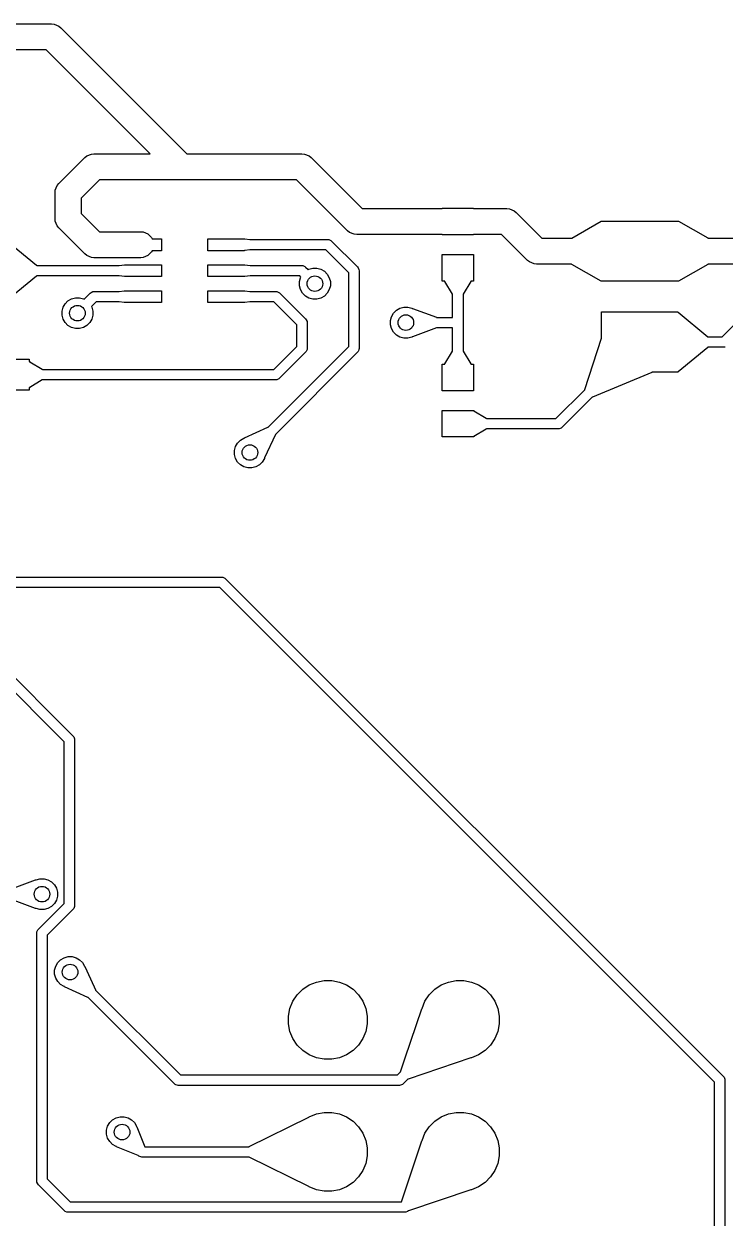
# Model space of a CAD drawing. Header units: inches. Extents: x 2.77 to 6.15, y -3.57 to -1.68.
# Drawn here: x 4.73 to 5.262, y -2.588 to -1.683 of the extents above; entities that cross this region are included whole.
import ezdxf

# ---------------------------------------------------------------- set-up
doc = ezdxf.new("R2010")
doc.units = ezdxf.units.IN
doc.header["$MEASUREMENT"] = 0
doc.layers.add('F.Cu', color=13, linetype='CONTINUOUS', true_color=0xc83434)

msp = doc.modelspace()

# ---------------------------------------------------------------- linework, layer by layer
at = {"layer": 'F.Cu', "linetype": 'CONTINUOUS'}
for p, q in [((3.87795, -1.68307), (4.75126, -1.68307)), ((4.75126, -1.68307), (4.75318, -1.68326)), ((4.75318, -1.68326), (4.75673, -1.68473)), ((4.75673, -1.68473), (4.75673, -1.68473)), ((4.75673, -1.68473), (4.75822, -1.68595)), ((4.75822, -1.68595), (4.85376, -1.7815)), ((4.74718, -1.70276), (3.88203, -1.70276)), ((4.82592, -1.7815), (4.74718, -1.70276)), ((4.778, -1.78315), (4.78154, -1.78169)), ((4.78154, -1.78169), (4.78346, -1.7815)), ((4.78154, -1.78169), (4.78154, -1.78169)), ((4.78346, -1.7815), (4.82592, -1.7815)), ((4.85376, -1.7815), (4.94094, -1.7815)), ((4.94094, -1.7815), (4.94287, -1.78169)), ((4.94287, -1.78169), (4.94641, -1.78315)), ((4.75682, -1.80406), (4.7765, -1.78438)), ((4.7765, -1.78438), (4.778, -1.78315)), ((4.94641, -1.78315), (4.94641, -1.78316)), ((4.94641, -1.78316), (4.9479, -1.78438)), ((4.9479, -1.78438), (4.98656, -1.82303)), ((4.75394, -1.81102), (4.75413, -1.8091)), ((4.75413, -1.8091), (4.7556, -1.80556)), ((4.7556, -1.80556), (4.75682, -1.80406)), ((4.7556, -1.80556), (4.7556, -1.80556)), ((4.78754, -1.80118), (4.77362, -1.8151)), ((4.84969, -1.80118), (4.78754, -1.80118)), ((4.93687, -1.80118), (4.84969, -1.80118)), ((4.97552, -1.83983), (4.93687, -1.80118)), ((4.75394, -1.83071), (4.75394, -1.81102)), ((4.77362, -1.8151), (4.77362, -1.82663)), ((4.77362, -1.82663), (4.78754, -1.84055)), ((4.98656, -1.82303), (5.04724, -1.82303)), ((5.04724, -1.82303), (5.04724, -1.82283)), ((5.04724, -1.82283), (5.07087, -1.82283)), ((5.07087, -1.82283), (5.07087, -1.82303)), ((5.07087, -1.82303), (5.09626, -1.82303)), ((5.09626, -1.82303), (5.09818, -1.82322)), ((5.09818, -1.82322), (5.10173, -1.82469)), ((5.10173, -1.82469), (5.10173, -1.82469)), ((5.10173, -1.82469), (5.10322, -1.82591)), ((5.10322, -1.82591), (5.12278, -1.84547)), ((4.75413, -1.83263), (4.75394, -1.83071)), ((4.7556, -1.83618), (4.75413, -1.83263)), ((4.75682, -1.83767), (4.7556, -1.83618)), ((4.7556, -1.83618), (4.7556, -1.83618)), ((5.14531, -1.84534), (5.16764, -1.83263)), ((5.16764, -1.83263), (5.16791, -1.8326)), ((5.16791, -1.8326), (5.16791, -1.83248)), ((5.16791, -1.83248), (5.22579, -1.83248)), ((5.22579, -1.83248), (5.22579, -1.83262)), ((5.22579, -1.83262), (5.2261, -1.83266)), ((5.2261, -1.83266), (5.24831, -1.84529)), ((4.7765, -1.85735), (4.75682, -1.83767)), ((4.78754, -1.84055), (4.81889, -1.84055)), ((4.81889, -1.84055), (4.82081, -1.84074)), ((4.82081, -1.84074), (4.82436, -1.84221)), ((4.82436, -1.84221), (4.82707, -1.84493)), ((4.82707, -1.84493), (4.82749, -1.84592)), ((4.82749, -1.84592), (4.83459, -1.84592)), ((4.83459, -1.84592), (4.83459, -1.85492)), ((4.86959, -1.85492), (4.86959, -1.84592)), ((4.86959, -1.84592), (4.89759, -1.84592)), ((4.89759, -1.84592), (4.89759, -1.84594)), ((4.89759, -1.84594), (4.89764, -1.84594)), ((4.89764, -1.84594), (4.89773, -1.84594)), ((4.89773, -1.84594), (4.90159, -1.8464)), ((4.97701, -1.84106), (4.97552, -1.83983)), ((4.98056, -1.84253), (4.97701, -1.84106)), ((4.97701, -1.84106), (4.97701, -1.84106)), ((4.98248, -1.84272), (4.98056, -1.84253)), ((5.04724, -1.84272), (4.98248, -1.84272)), ((5.04724, -1.84291), (5.04724, -1.84272)), ((5.07087, -1.84291), (5.04724, -1.84291)), ((5.09218, -1.84272), (5.07087, -1.84272)), ((5.07087, -1.84272), (5.07087, -1.84291)), ((5.11174, -1.86227), (5.09218, -1.84272)), ((5.12278, -1.84547), (5.14519, -1.84547)), ((5.14519, -1.84547), (5.14521, -1.84541)), ((5.14521, -1.84541), (5.14531, -1.84534)), ((5.24831, -1.84529), (5.24845, -1.84541)), ((5.24845, -1.84541), (5.24849, -1.84547)), ((5.24849, -1.84547), (5.29752, -1.84547)), ((4.71869, -1.84858), (4.73999, -1.86601)), ((4.82746, -1.85492), (4.82707, -1.85586)), ((4.83459, -1.85492), (4.82746, -1.85492)), ((4.89759, -1.85492), (4.86959, -1.85492)), ((4.89764, -1.85488), (4.89759, -1.85487)), ((4.89759, -1.85487), (4.89759, -1.85492)), ((4.89774, -1.85487), (4.89764, -1.85488)), ((4.90161, -1.85439), (4.89774, -1.85487)), ((4.90159, -1.8464), (4.90176, -1.84645)), ((4.90175, -1.85435), (4.90161, -1.85439)), ((4.90179, -1.85433), (4.90175, -1.85435)), ((4.90176, -1.84645), (4.90177, -1.84646)), ((4.90177, -1.84646), (4.96063, -1.84646)), ((4.959, -1.85433), (4.90179, -1.85433)), ((4.97638, -1.87171), (4.959, -1.85433)), ((4.96063, -1.84646), (4.9614, -1.84653)), ((4.9614, -1.84653), (4.96282, -1.84712)), ((4.96282, -1.84712), (4.96341, -1.84761)), ((4.96341, -1.84761), (4.9831, -1.86729)), ((4.778, -1.85858), (4.7765, -1.85735)), ((4.78154, -1.86005), (4.778, -1.85858)), ((4.78346, -1.86024), (4.78154, -1.86005)), ((4.78154, -1.86005), (4.78154, -1.86005)), ((4.81889, -1.86024), (4.78346, -1.86024)), ((4.82081, -1.86005), (4.81889, -1.86024)), ((4.82436, -1.85858), (4.82081, -1.86005)), ((4.82707, -1.85586), (4.82436, -1.85858)), ((5.04724, -1.87795), (5.04724, -1.85787)), ((5.04724, -1.85787), (5.07087, -1.85787)), ((5.07087, -1.85787), (5.07087, -1.87795)), ((5.11323, -1.8635), (5.11174, -1.86227)), ((5.11678, -1.86497), (5.11323, -1.8635)), ((4.73999, -1.86601), (4.74006, -1.86615)), ((4.74006, -1.86615), (4.80239, -1.86615)), ((4.80239, -1.86615), (4.80249, -1.8661)), ((4.80249, -1.8661), (4.80649, -1.86562)), ((4.80649, -1.86562), (4.80659, -1.86563)), ((4.80659, -1.86563), (4.80659, -1.86561)), ((4.80659, -1.86561), (4.83459, -1.86561)), ((4.83459, -1.86561), (4.83459, -1.87461)), ((4.86959, -1.87461), (4.86959, -1.86561)), ((4.86959, -1.86561), (4.89759, -1.86561)), ((4.89759, -1.86561), (4.89759, -1.86563)), ((4.89759, -1.86563), (4.89768, -1.86562)), ((4.89768, -1.86562), (4.90168, -1.8661)), ((4.90168, -1.8661), (4.90177, -1.86615)), ((4.90177, -1.86615), (4.94095, -1.86615)), ((4.94095, -1.86615), (4.94172, -1.86622)), ((4.94172, -1.86622), (4.94314, -1.86681)), ((4.94314, -1.86681), (4.94373, -1.8673)), ((4.94373, -1.8673), (4.94574, -1.86931)), ((4.94574, -1.86931), (4.94627, -1.86901)), ((4.94627, -1.86901), (4.94925, -1.86821)), ((4.94925, -1.86821), (4.95233, -1.86821)), ((4.95233, -1.86821), (4.95531, -1.86901)), ((4.95531, -1.86901), (4.95798, -1.87055)), ((4.95798, -1.87055), (4.96016, -1.87273)), ((4.96016, -1.87273), (4.9617, -1.8754)), ((4.97638, -1.9275), (4.97638, -1.87171)), ((4.9831, -1.86729), (4.98359, -1.86789)), ((4.98359, -1.86789), (4.98418, -1.86931)), ((4.98418, -1.86931), (4.98425, -1.87008)), ((4.98425, -1.87008), (4.98425, -1.92913)), ((5.1187, -1.86516), (5.11678, -1.86497)), ((5.11678, -1.86497), (5.11678, -1.86497)), ((5.14521, -1.86516), (5.1187, -1.86516)), ((5.14531, -1.86529), (5.14521, -1.86516)), ((5.16764, -1.878), (5.14531, -1.86529)), ((5.24834, -1.86532), (5.22614, -1.87795)), ((5.24848, -1.86516), (5.24834, -1.86532)), ((5.29344, -1.86516), (5.24848, -1.86516)), ((4.73999, -1.87416), (4.71869, -1.89158)), ((4.74002, -1.87413), (4.73999, -1.87416)), ((4.74007, -1.87402), (4.74002, -1.87413)), ((4.8024, -1.87402), (4.74007, -1.87402)), ((4.80249, -1.87407), (4.8024, -1.87402)), ((4.80648, -1.87457), (4.80249, -1.87407)), ((4.80659, -1.87456), (4.80648, -1.87457)), ((4.80659, -1.87461), (4.80659, -1.87456)), ((4.83459, -1.87461), (4.80659, -1.87461)), ((4.89759, -1.87461), (4.86959, -1.87461)), ((4.89769, -1.87457), (4.89759, -1.87456)), ((4.89759, -1.87456), (4.89759, -1.87461)), ((4.90168, -1.87407), (4.89769, -1.87457)), ((4.90179, -1.87402), (4.90168, -1.87407)), ((4.93932, -1.87402), (4.90179, -1.87402)), ((4.93908, -1.87838), (4.93988, -1.8754)), ((4.93908, -1.88146), (4.93908, -1.87838)), ((4.93988, -1.88444), (4.93908, -1.88146)), ((4.94018, -1.87488), (4.93932, -1.87402)), ((4.93988, -1.8754), (4.94018, -1.87488)), ((4.9617, -1.8754), (4.9625, -1.87838)), ((4.9625, -1.88146), (4.9617, -1.88444)), ((4.9625, -1.87838), (4.9625, -1.88146)), ((5.04916, -1.87795), (5.04724, -1.87795)), ((5.0492, -1.87826), (5.04916, -1.87795)), ((5.05498, -1.88777), (5.0492, -1.87826)), ((5.06891, -1.87826), (5.06313, -1.88777)), ((5.06897, -1.87802), (5.06891, -1.87826)), ((5.07087, -1.87795), (5.06895, -1.87795)), ((5.06895, -1.87795), (5.06897, -1.87802)), ((5.16782, -1.87805), (5.16764, -1.878)), ((5.16791, -1.87803), (5.16782, -1.87805)), ((5.16791, -1.87815), (5.16791, -1.87803)), ((5.22579, -1.87815), (5.16791, -1.87815)), ((5.22585, -1.87802), (5.22579, -1.87801)), ((5.22579, -1.87801), (5.22579, -1.87815)), ((5.22597, -1.87801), (5.22585, -1.87802)), ((5.22614, -1.87795), (5.22597, -1.87801)), ((4.76642, -1.89137), (4.7694, -1.89057)), ((4.7694, -1.89057), (4.77249, -1.89057)), ((4.77249, -1.89057), (4.77546, -1.89137)), ((4.77599, -1.89167), (4.78064, -1.88702)), ((4.78064, -1.88702), (4.78124, -1.88653)), ((4.78124, -1.88653), (4.78266, -1.88594)), ((4.78266, -1.88594), (4.78343, -1.88586)), ((4.78343, -1.88586), (4.80239, -1.88586)), ((4.80239, -1.88586), (4.80242, -1.88585)), ((4.80242, -1.88585), (4.80256, -1.8858)), ((4.80256, -1.8858), (4.80643, -1.88532)), ((4.80643, -1.88532), (4.80653, -1.88532)), ((4.80653, -1.88532), (4.80659, -1.88532)), ((4.80659, -1.88532), (4.80659, -1.8853)), ((4.80659, -1.8853), (4.83459, -1.8853)), ((4.83459, -1.8853), (4.83459, -1.8943)), ((4.86959, -1.8943), (4.86959, -1.8853)), ((4.86959, -1.8853), (4.89759, -1.8853)), ((4.89759, -1.8853), (4.89759, -1.88532)), ((4.89759, -1.88532), (4.89764, -1.88532)), ((4.89764, -1.88532), (4.89773, -1.88532)), ((4.89773, -1.88532), (4.90159, -1.88578)), ((4.90159, -1.88578), (4.90176, -1.88583)), ((4.90176, -1.88583), (4.90177, -1.88584)), ((4.90177, -1.88584), (4.92127, -1.88584)), ((4.92127, -1.88584), (4.92204, -1.88591)), ((4.92204, -1.88591), (4.92346, -1.8865)), ((4.92346, -1.8865), (4.92405, -1.88699)), ((4.92405, -1.88699), (4.94373, -1.90666)), ((4.94142, -1.88711), (4.93988, -1.88444)), ((4.9436, -1.88929), (4.94142, -1.88711)), ((4.94627, -1.89083), (4.9436, -1.88929)), ((4.94925, -1.89163), (4.94627, -1.89083)), ((4.95531, -1.89083), (4.95233, -1.89163)), ((4.95798, -1.88929), (4.95531, -1.89083)), ((4.96016, -1.88711), (4.95798, -1.88929)), ((4.9617, -1.88444), (4.96016, -1.88711)), ((5.05505, -1.88786), (5.05498, -1.88777)), ((5.05512, -1.88788), (5.05505, -1.88786)), ((5.05512, -1.90551), (5.05512, -1.88788)), ((5.06313, -1.88777), (5.06299, -1.88787)), ((5.06299, -1.88787), (5.06299, -1.90945)), ((4.75923, -1.90074), (4.76003, -1.89776)), ((4.76003, -1.89776), (4.76157, -1.89509)), ((4.76157, -1.89509), (4.76375, -1.89291)), ((4.76375, -1.89291), (4.76642, -1.89137)), ((4.77546, -1.89137), (4.77599, -1.89167)), ((4.78506, -1.89374), (4.78156, -1.89724)), ((4.78156, -1.89724), (4.78186, -1.89776)), ((4.78186, -1.89776), (4.78265, -1.90074)), ((4.8024, -1.89374), (4.78506, -1.89374)), ((4.80241, -1.89374), (4.8024, -1.89374)), ((4.80258, -1.8938), (4.80241, -1.89374)), ((4.80643, -1.89428), (4.80258, -1.8938)), ((4.80653, -1.89428), (4.80643, -1.89428)), ((4.80659, -1.89428), (4.80653, -1.89428)), ((4.80659, -1.8943), (4.80659, -1.89428)), ((4.83459, -1.8943), (4.80659, -1.8943)), ((4.89759, -1.8943), (4.86959, -1.8943)), ((4.89764, -1.89426), (4.89759, -1.89425)), ((4.89759, -1.89425), (4.89759, -1.8943)), ((4.89774, -1.89425), (4.89764, -1.89426)), ((4.90161, -1.89377), (4.89774, -1.89425)), ((4.90175, -1.89373), (4.90161, -1.89377)), ((4.90179, -1.89371), (4.90175, -1.89373)), ((4.91964, -1.89371), (4.90179, -1.89371)), ((4.93701, -1.91108), (4.91964, -1.89371)), ((4.95233, -1.89163), (4.94925, -1.89163)), ((5.01031, -1.90226), (5.01249, -1.90008)), ((5.01249, -1.90008), (5.01517, -1.89854)), ((5.01517, -1.89854), (5.01814, -1.89774)), ((5.01814, -1.89774), (5.02123, -1.89774)), ((5.02123, -1.89774), (5.0242, -1.89854)), ((5.0242, -1.89854), (5.02447, -1.89869)), ((5.02447, -1.89869), (5.02462, -1.89869)), ((5.02462, -1.89869), (5.0429, -1.9054)), ((4.75923, -1.90383), (4.75923, -1.90074)), ((4.76003, -1.9068), (4.75923, -1.90383)), ((4.76157, -1.90947), (4.76003, -1.9068)), ((4.78186, -1.9068), (4.78032, -1.90947)), ((4.78265, -1.90383), (4.78186, -1.9068)), ((4.78265, -1.90074), (4.78265, -1.90383)), ((4.94373, -1.90666), (4.94422, -1.90726)), ((4.94422, -1.90726), (4.94422, -1.90726)), ((4.94422, -1.90726), (4.94481, -1.90868)), ((4.94481, -1.90868), (4.94488, -1.90945)), ((5.00798, -1.90791), (5.00877, -1.90493)), ((5.00798, -1.91099), (5.00798, -1.90791)), ((5.00877, -1.90493), (5.01031, -1.90226)), ((5.0429, -1.9054), (5.04302, -1.90551)), ((5.04302, -1.90551), (5.05512, -1.90551)), ((5.16791, -1.92108), (5.16791, -1.90138)), ((5.16791, -1.90138), (5.22579, -1.90138)), ((5.22579, -1.90138), (5.22579, -1.90153)), ((5.22579, -1.90153), (5.22583, -1.90151)), ((5.22583, -1.90151), (5.22607, -1.90162)), ((5.22607, -1.90162), (5.24846, -1.92014)), ((5.26029, -1.91918), (5.27548, -1.90399)), ((4.76375, -1.91165), (4.76157, -1.90947)), ((4.76642, -1.9132), (4.76375, -1.91165)), ((4.7694, -1.91399), (4.76642, -1.9132)), ((4.77249, -1.91399), (4.7694, -1.91399)), ((4.77546, -1.9132), (4.77249, -1.91399)), ((4.77813, -1.91165), (4.77546, -1.9132)), ((4.78032, -1.90947), (4.77813, -1.91165)), ((4.93701, -1.9275), (4.93701, -1.91108)), ((4.94488, -1.90945), (4.94488, -1.92913)), ((5.00877, -1.91397), (5.00798, -1.91099)), ((5.01031, -1.91664), (5.00877, -1.91397)), ((5.01249, -1.91882), (5.01031, -1.91664)), ((5.0429, -1.9135), (5.02462, -1.92021)), ((5.04307, -1.91339), (5.0429, -1.9135)), ((5.05512, -1.91339), (5.04307, -1.91339)), ((5.04307, -1.91339), (5.04307, -1.91339)), ((5.05512, -1.92913), (5.05512, -1.91339)), ((5.06299, -1.90945), (5.06299, -1.92913)), ((5.01517, -1.92036), (5.01249, -1.91882)), ((5.01814, -1.92116), (5.01517, -1.92036)), ((5.02123, -1.92116), (5.01814, -1.92116)), ((5.0242, -1.92036), (5.02123, -1.92116)), ((5.02448, -1.9202), (5.0242, -1.92036)), ((5.02462, -1.92021), (5.02448, -1.9202)), ((5.15517, -1.96014), (5.1678, -1.92122)), ((5.1678, -1.92122), (5.16791, -1.92108)), ((5.24846, -1.92014), (5.24853, -1.92028)), ((5.24853, -1.92028), (5.2592, -1.92028)), ((5.2592, -1.92028), (5.26029, -1.91918)), ((4.91529, -1.98859), (4.97638, -1.9275)), ((4.91963, -1.94488), (4.93701, -1.9275)), ((4.9831, -1.93192), (4.9209, -1.99412)), ((4.94373, -1.93192), (4.92404, -1.9516)), ((4.94422, -1.93132), (4.94373, -1.93192)), ((4.94481, -1.9299), (4.94422, -1.93132)), ((4.94488, -1.92913), (4.94481, -1.9299)), ((4.98359, -1.93132), (4.9831, -1.93192)), ((4.98376, -1.93091), (4.98359, -1.93132)), ((4.98418, -1.9299), (4.98376, -1.93091)), ((4.98425, -1.92913), (4.98418, -1.9299)), ((5.0492, -1.94064), (5.05498, -1.93113)), ((5.05498, -1.93113), (5.05512, -1.93103)), ((5.05512, -1.93103), (5.05512, -1.92913)), ((5.06299, -1.92913), (5.06299, -1.93101)), ((5.06299, -1.93101), (5.06306, -1.93104)), ((5.06306, -1.93104), (5.06313, -1.93113)), ((5.06313, -1.93113), (5.06891, -1.94064)), ((5.24846, -1.92829), (5.22607, -1.94681)), ((5.24849, -1.92826), (5.24846, -1.92829)), ((5.24853, -1.92815), (5.24849, -1.92826)), ((5.26083, -1.92815), (5.24853, -1.92815)), ((5.26159, -1.92807), (5.26083, -1.92815)), ((4.71437, -1.93701), (4.73445, -1.93701)), ((4.73445, -1.93701), (4.73445, -1.93893)), ((4.73445, -1.93893), (4.73452, -1.9389)), ((4.73452, -1.9389), (4.73476, -1.93897)), ((4.73476, -1.93897), (4.73487, -1.93903)), ((4.73487, -1.93903), (4.74427, -1.94475)), ((4.74427, -1.94475), (4.74437, -1.94488)), ((4.74437, -1.94488), (4.91963, -1.94488)), ((5.04724, -1.96102), (5.04724, -1.94094)), ((5.04724, -1.94094), (5.04917, -1.94094)), ((5.04914, -1.94087), (5.0492, -1.94064)), ((5.04917, -1.94094), (5.04914, -1.94087)), ((5.06891, -1.94064), (5.06895, -1.94094)), ((5.06895, -1.94094), (5.07087, -1.94094)), ((5.07087, -1.94094), (5.07087, -1.96102)), ((4.74427, -1.95289), (4.73476, -1.95867)), ((4.74435, -1.95282), (4.74427, -1.95289)), ((4.74438, -1.95276), (4.74435, -1.95282)), ((4.92126, -1.95276), (4.74438, -1.95276)), ((4.92203, -1.95268), (4.92126, -1.95276)), ((4.92345, -1.95209), (4.92203, -1.95268)), ((4.92404, -1.9516), (4.92345, -1.95209)), ((5.20588, -1.94722), (5.16094, -1.96586)), ((5.20606, -1.94705), (5.20588, -1.94722)), ((5.22579, -1.94705), (5.20606, -1.94705)), ((5.22607, -1.94681), (5.22579, -1.9469)), ((5.22579, -1.9469), (5.22579, -1.94705)), ((4.73445, -1.96063), (4.71437, -1.96063)), ((4.73476, -1.95867), (4.73445, -1.95872)), ((4.73445, -1.95872), (4.73445, -1.96063)), ((5.07087, -1.96102), (5.04724, -1.96102)), ((5.13341, -1.98209), (5.15517, -1.96033)), ((5.15515, -1.96028), (5.15517, -1.96014)), ((5.15517, -1.96033), (5.15515, -1.96028)), ((5.16077, -1.96586), (5.13782, -1.98881)), ((5.16094, -1.96586), (5.16077, -1.96586)), ((5.04724, -1.99606), (5.04724, -1.97598)), ((5.04724, -1.97598), (5.07087, -1.97598)), ((5.07087, -1.97598), (5.07087, -1.97614)), ((5.07087, -1.97614), (5.07109, -1.97614)), ((5.07109, -1.97614), (5.0711, -1.97614)), ((5.0711, -1.97614), (5.0712, -1.97618)), ((5.0712, -1.97618), (5.08061, -1.9819)), ((4.89745, -1.99678), (4.91513, -1.98859)), ((4.91513, -1.98859), (4.91529, -1.98859)), ((5.08063, -1.99013), (5.07123, -1.99584)), ((5.08061, -1.9819), (5.08074, -1.98203)), ((5.08078, -1.98996), (5.08063, -1.99013)), ((5.08074, -1.98203), (5.08078, -1.98209)), ((5.08078, -1.98209), (5.13341, -1.98209)), ((5.13504, -1.98996), (5.08078, -1.98996)), ((5.13581, -1.98988), (5.13504, -1.98996)), ((5.13723, -1.9893), (5.13581, -1.98988)), ((5.13782, -1.98881), (5.13723, -1.9893)), ((4.8922, -2.00068), (4.89438, -1.9985)), ((4.89438, -1.9985), (4.89705, -1.99696)), ((4.89705, -1.99696), (4.89735, -1.99688)), ((4.89735, -1.99688), (4.89745, -1.99678)), ((4.92086, -1.99432), (4.91267, -2.012)), ((4.9209, -1.99412), (4.92086, -1.99432)), ((4.9209, -1.99412), (4.9209, -1.99412)), ((5.07087, -1.99606), (5.04724, -1.99606)), ((5.07095, -1.99592), (5.07087, -1.99591)), ((5.07087, -1.99591), (5.07087, -1.99606)), ((5.07106, -1.9959), (5.07095, -1.99592)), ((5.07123, -1.99584), (5.07106, -1.9959)), ((4.88986, -2.00633), (4.89066, -2.00335)), ((4.88986, -2.00942), (4.88986, -2.00633)), ((4.89066, -2.00335), (4.8922, -2.00068)), ((4.89066, -2.01239), (4.88986, -2.00942)), ((4.8922, -2.01506), (4.89066, -2.01239)), ((4.89438, -2.01724), (4.8922, -2.01506)), ((4.89705, -2.01879), (4.89438, -2.01724)), ((4.90876, -2.01724), (4.90609, -2.01879)), ((4.91095, -2.01506), (4.90876, -2.01724)), ((4.91249, -2.01239), (4.91095, -2.01506)), ((4.91257, -2.01209), (4.91249, -2.01239)), ((4.91267, -2.012), (4.91257, -2.01209)), ((4.90003, -2.01958), (4.89705, -2.01879)), ((4.90312, -2.01958), (4.90003, -2.01958)), ((4.90609, -2.01879), (4.90312, -2.01958)), ((4.56012, -2.10236), (4.88031, -2.10236)), ((4.88031, -2.10236), (4.88108, -2.10244)), ((4.88108, -2.10244), (4.8825, -2.10303)), ((4.8825, -2.10303), (4.8831, -2.10352)), ((4.8831, -2.10352), (5.26026, -2.48068)), ((4.87868, -2.11024), (4.55849, -2.11024)), ((5.25354, -2.4851), (4.87868, -2.11024)), ((4.70751, -2.16257), (4.76763, -2.22269)), ((4.76091, -2.2271), (4.70309, -2.16929)), ((4.76763, -2.22269), (4.76812, -2.22329)), ((4.76812, -2.22329), (4.7687, -2.2247)), ((4.7687, -2.2247), (4.76878, -2.22547)), ((4.76878, -2.22547), (4.76878, -2.35111)), ((4.76091, -2.34948), (4.76091, -2.2271)), ((4.72088, -2.33847), (4.73916, -2.33176)), ((4.73916, -2.33176), (4.7393, -2.33176)), ((4.7393, -2.33176), (4.73957, -2.33161)), ((4.73957, -2.33161), (4.74255, -2.33081)), ((4.74255, -2.33081), (4.74564, -2.33081)), ((4.74564, -2.33081), (4.74861, -2.33161)), ((4.74861, -2.33161), (4.75128, -2.33315)), ((4.75128, -2.33315), (4.75346, -2.33533)), ((4.75346, -2.33533), (4.75501, -2.338)), ((4.75501, -2.338), (4.7558, -2.34098)), ((4.7558, -2.34098), (4.7558, -2.34406)), ((4.73916, -2.35328), (4.72088, -2.34657)), ((4.74131, -2.36908), (4.76091, -2.34948)), ((4.75128, -2.35189), (4.74861, -2.35343)), ((4.75346, -2.34971), (4.75128, -2.35189)), ((4.75501, -2.34704), (4.75346, -2.34971)), ((4.7558, -2.34406), (4.75501, -2.34704)), ((4.7687, -2.35188), (4.76812, -2.3533)), ((4.76878, -2.35111), (4.7687, -2.35188)), ((4.73931, -2.35328), (4.73916, -2.35328)), ((4.73957, -2.35343), (4.73931, -2.35328)), ((4.74255, -2.35423), (4.73957, -2.35343)), ((4.74564, -2.35423), (4.74255, -2.35423)), ((4.74861, -2.35343), (4.74564, -2.35423)), ((4.76763, -2.3539), (4.74803, -2.37349)), ((4.76812, -2.3533), (4.76763, -2.3539)), ((4.74023, -2.37109), (4.74082, -2.36967)), ((4.74082, -2.36967), (4.74131, -2.36908)), ((4.74016, -2.37186), (4.74023, -2.37109)), ((4.74016, -2.55992), (4.74016, -2.37186)), ((4.74803, -2.37349), (4.74803, -2.55829)), ((4.75364, -2.40003), (4.75444, -2.39705)), ((4.75444, -2.39705), (4.75598, -2.39438)), ((4.75598, -2.39438), (4.75816, -2.3922)), ((4.75816, -2.3922), (4.76083, -2.39066)), ((4.76083, -2.39066), (4.76381, -2.38986)), ((4.76381, -2.38986), (4.7669, -2.38986)), ((4.7669, -2.38986), (4.76987, -2.39066)), ((4.76987, -2.39066), (4.77254, -2.3922)), ((4.77254, -2.3922), (4.77472, -2.39438)), ((4.77472, -2.39438), (4.77627, -2.39705)), ((4.77627, -2.39705), (4.77635, -2.39735)), ((4.77635, -2.39735), (4.77645, -2.39745)), ((4.77645, -2.39745), (4.7835, -2.41267)), ((4.75364, -2.40312), (4.75364, -2.40003)), ((4.75444, -2.40609), (4.75364, -2.40312)), ((4.75598, -2.40876), (4.75444, -2.40609)), ((4.75816, -2.41095), (4.75598, -2.40876)), ((4.76083, -2.41249), (4.75816, -2.41095)), ((4.76114, -2.41257), (4.76083, -2.41249)), ((4.76123, -2.41267), (4.76114, -2.41257)), ((4.77891, -2.42086), (4.76123, -2.41267)), ((4.7835, -2.41267), (4.78463, -2.41513)), ((4.78463, -2.41513), (4.78464, -2.41529)), ((4.78464, -2.41529), (4.84887, -2.47953)), ((4.93744, -2.41876), (4.9416, -2.4146)), ((4.9416, -2.4146), (4.94649, -2.41134)), ((4.94649, -2.41134), (4.95192, -2.40909)), ((4.95192, -2.40909), (4.95769, -2.40794)), ((4.95769, -2.40794), (4.96357, -2.40794)), ((4.96357, -2.40794), (4.96934, -2.40909)), ((4.96934, -2.40909), (4.97477, -2.41134)), ((4.97477, -2.41134), (4.97966, -2.4146)), ((4.97966, -2.4146), (4.98382, -2.41876)), ((5.03744, -2.41876), (5.0416, -2.4146)), ((5.0416, -2.4146), (5.04649, -2.41134)), ((5.04649, -2.41134), (5.05192, -2.40909)), ((5.05192, -2.40909), (5.05769, -2.40794)), ((5.05769, -2.40794), (5.06357, -2.40794)), ((5.06357, -2.40794), (5.06934, -2.40909)), ((5.06934, -2.40909), (5.07477, -2.41134)), ((5.07477, -2.41134), (5.07966, -2.4146)), ((5.07966, -2.4146), (5.08382, -2.41876)), ((4.7791, -2.4209), (4.77891, -2.42086)), ((4.77911, -2.4209), (4.7791, -2.4209)), ((4.84446, -2.48625), (4.77911, -2.4209)), ((4.93192, -2.42909), (4.93417, -2.42365)), ((4.93417, -2.42365), (4.93744, -2.41876)), ((4.98382, -2.41876), (4.98709, -2.42365)), ((4.98709, -2.42365), (4.98934, -2.42909)), ((5.03192, -2.42909), (5.03417, -2.42365)), ((5.03417, -2.42365), (5.03744, -2.41876)), ((5.08382, -2.41876), (5.08709, -2.42365)), ((5.08709, -2.42365), (5.08934, -2.42909)), ((4.93077, -2.43485), (4.93192, -2.42909)), ((4.98934, -2.42909), (4.99049, -2.43485)), ((5.0192, -2.4665), (5.03178, -2.42951)), ((5.03178, -2.42951), (5.03186, -2.42942)), ((5.03186, -2.42942), (5.03192, -2.42909)), ((5.08934, -2.42909), (5.09049, -2.43485)), ((4.93077, -2.44074), (4.93077, -2.43485)), ((4.93192, -2.4465), (4.93077, -2.44074)), ((4.99049, -2.44074), (4.98934, -2.4465)), ((4.99049, -2.43485), (4.99049, -2.44074)), ((5.09049, -2.44074), (5.08934, -2.4465)), ((5.09049, -2.43485), (5.09049, -2.44074)), ((4.93417, -2.45194), (4.93192, -2.4465)), ((4.93744, -2.45683), (4.93417, -2.45194)), ((4.98709, -2.45194), (4.98382, -2.45683)), ((4.98934, -2.4465), (4.98709, -2.45194)), ((5.08709, -2.45194), (5.08382, -2.45683)), ((5.08934, -2.4465), (5.08709, -2.45194)), ((4.9416, -2.46099), (4.93744, -2.45683)), ((4.94649, -2.46425), (4.9416, -2.46099)), ((4.97966, -2.46099), (4.97477, -2.46425)), ((4.98382, -2.45683), (4.97966, -2.46099)), ((5.07966, -2.46099), (5.07477, -2.46425)), ((5.08382, -2.45683), (5.07966, -2.46099)), ((4.95192, -2.4665), (4.94649, -2.46425)), ((4.95769, -2.46765), (4.95192, -2.4665)), ((4.96357, -2.46765), (4.95769, -2.46765)), ((4.96934, -2.4665), (4.96357, -2.46765)), ((4.97477, -2.46425), (4.96934, -2.4665)), ((5.01561, -2.47706), (5.0192, -2.4665)), ((5.06892, -2.46665), (5.02136, -2.48281)), ((5.06901, -2.46657), (5.06892, -2.46665)), ((5.06934, -2.4665), (5.06901, -2.46657)), ((5.07477, -2.46425), (5.06934, -2.4665)), ((5.01333, -2.47953), (5.01561, -2.47725)), ((5.01559, -2.47721), (5.01561, -2.47706)), ((5.01561, -2.47725), (5.01559, -2.47721)), ((4.84506, -2.48674), (4.84446, -2.48625)), ((4.84547, -2.48691), (4.84506, -2.48674)), ((4.84648, -2.48733), (4.84547, -2.48691)), ((4.84724, -2.4874), (4.84648, -2.48733)), ((5.01496, -2.4874), (4.84724, -2.4874)), ((4.84887, -2.47953), (5.01333, -2.47953)), ((5.01573, -2.48733), (5.01496, -2.4874)), ((5.01715, -2.48674), (5.01573, -2.48733)), ((5.01774, -2.48625), (5.01715, -2.48674)), ((5.02119, -2.4828), (5.01774, -2.48625)), ((5.02136, -2.48281), (5.02119, -2.4828)), ((5.25354, -2.81648), (5.25354, -2.4851)), ((5.26026, -2.48068), (5.26075, -2.48128)), ((5.26075, -2.48128), (5.26075, -2.48128)), ((5.26075, -2.48128), (5.26134, -2.4827)), ((5.26134, -2.4827), (5.26142, -2.48346)), ((5.26142, -2.48346), (5.26142, -2.81811)), ((4.79381, -2.51831), (4.79535, -2.51564)), ((4.79535, -2.51564), (4.79753, -2.51346)), ((4.79753, -2.51346), (4.8002, -2.51192)), ((4.8002, -2.51192), (4.80318, -2.51112)), ((4.80318, -2.51112), (4.80627, -2.51112)), ((4.80627, -2.51112), (4.80924, -2.51192)), ((4.80924, -2.51192), (4.81191, -2.51346)), ((4.81191, -2.51346), (4.81409, -2.51564)), ((4.81409, -2.51564), (4.81564, -2.51831)), ((4.90103, -2.53373), (4.94609, -2.51153)), ((4.94609, -2.51153), (4.94621, -2.51153)), ((4.94621, -2.51153), (4.94649, -2.51134)), ((4.94649, -2.51134), (4.95192, -2.50909)), ((4.95192, -2.50909), (4.95769, -2.50794)), ((4.95769, -2.50794), (4.96357, -2.50794)), ((4.96357, -2.50794), (4.96934, -2.50909)), ((4.96934, -2.50909), (4.97477, -2.51134)), ((4.97477, -2.51134), (4.97966, -2.5146)), ((4.97966, -2.5146), (4.98382, -2.51876)), ((5.03744, -2.51876), (5.0416, -2.5146)), ((5.0416, -2.5146), (5.04649, -2.51134)), ((5.04649, -2.51134), (5.05192, -2.50909)), ((5.05192, -2.50909), (5.05769, -2.50794)), ((5.05769, -2.50794), (5.06357, -2.50794)), ((5.06357, -2.50794), (5.06934, -2.50909)), ((5.06934, -2.50909), (5.07477, -2.51134)), ((5.07477, -2.51134), (5.07966, -2.5146)), ((5.07966, -2.5146), (5.08382, -2.51876)), ((4.79301, -2.52129), (4.79381, -2.51831)), ((4.79301, -2.52438), (4.79301, -2.52129)), ((4.79381, -2.52735), (4.79301, -2.52438)), ((4.81564, -2.51831), (4.81573, -2.51865)), ((4.81573, -2.51865), (4.81581, -2.51874)), ((4.81581, -2.51874), (4.822, -2.53386)), ((4.98382, -2.51876), (4.98709, -2.52365)), ((4.98709, -2.52365), (4.98934, -2.52909)), ((5.03192, -2.52909), (5.03417, -2.52365)), ((5.03417, -2.52365), (5.03744, -2.51876)), ((5.08382, -2.51876), (5.08709, -2.52365)), ((5.08709, -2.52365), (5.08934, -2.52909)), ((4.79535, -2.53002), (4.79381, -2.52735)), ((4.79753, -2.5322), (4.79535, -2.53002)), ((4.8002, -2.53375), (4.79753, -2.5322)), ((4.80055, -2.53384), (4.8002, -2.53375)), ((4.90091, -2.53382), (4.90103, -2.53373)), ((4.98934, -2.52909), (4.99049, -2.53485)), ((5.01642, -2.57567), (5.03178, -2.52951)), ((5.03178, -2.52951), (5.03185, -2.52942)), ((5.03185, -2.52942), (5.03192, -2.52909)), ((5.08934, -2.52909), (5.09049, -2.53485)), ((4.80063, -2.53392), (4.80055, -2.53384)), ((4.8169, -2.54058), (4.80063, -2.53392)), ((4.8175, -2.54107), (4.8169, -2.54058)), ((4.8169, -2.54058), (4.8169, -2.54058)), ((4.81892, -2.54166), (4.8175, -2.54107)), ((4.81969, -2.54173), (4.81892, -2.54166)), ((4.81978, -2.54173), (4.81969, -2.54173)), ((4.82159, -2.54173), (4.81978, -2.54173)), ((4.90092, -2.54173), (4.82159, -2.54173)), ((4.822, -2.53386), (4.90089, -2.53386)), ((4.90089, -2.53386), (4.90091, -2.53382)), ((4.90103, -2.54186), (4.90092, -2.54173)), ((4.94609, -2.56406), (4.90103, -2.54186)), ((4.99049, -2.54074), (4.98934, -2.5465)), ((4.99049, -2.53485), (4.99049, -2.54074)), ((5.09049, -2.54074), (5.08934, -2.5465)), ((5.09049, -2.53485), (5.09049, -2.54074)), ((4.98934, -2.5465), (4.98709, -2.55194)), ((5.08934, -2.5465), (5.08709, -2.55194)), ((4.74023, -2.56069), (4.74016, -2.55992)), ((4.74082, -2.56211), (4.74023, -2.56069)), ((4.74803, -2.55829), (4.76541, -2.57567)), ((4.98382, -2.55683), (4.97966, -2.56099)), ((4.98709, -2.55194), (4.98382, -2.55683)), ((5.08382, -2.55683), (5.07966, -2.56099)), ((5.08709, -2.55194), (5.08382, -2.55683)), ((4.74131, -2.56271), (4.74082, -2.56211)), ((4.761, -2.58239), (4.74131, -2.56271)), ((4.94621, -2.56407), (4.94609, -2.56406)), ((4.94649, -2.56425), (4.94621, -2.56407)), ((4.95192, -2.5665), (4.94649, -2.56425)), ((4.95769, -2.56765), (4.95192, -2.5665)), ((4.96357, -2.56765), (4.95769, -2.56765)), ((4.96934, -2.5665), (4.96357, -2.56765)), ((4.97477, -2.56425), (4.96934, -2.5665)), ((4.97966, -2.56099), (4.97477, -2.56425)), ((5.06892, -2.56664), (5.0216, -2.58239)), ((5.069, -2.56657), (5.06892, -2.56664)), ((5.06934, -2.5665), (5.069, -2.56657)), ((5.07477, -2.56425), (5.06934, -2.5665)), ((5.07966, -2.56099), (5.07477, -2.56425)), ((4.76541, -2.57567), (5.01642, -2.57567)), ((4.76159, -2.58288), (4.761, -2.58239)), ((4.76301, -2.58347), (4.76159, -2.58288)), ((4.76378, -2.58354), (4.76301, -2.58347)), ((5.01855, -2.58354), (4.76378, -2.58354)), ((5.01873, -2.58354), (5.01855, -2.58354)), ((5.01882, -2.58354), (5.01873, -2.58354)), ((5.01959, -2.58347), (5.01882, -2.58354)), ((5.02101, -2.58288), (5.01959, -2.58347)), ((5.0216, -2.58239), (5.02101, -2.58288)), ((5.0216, -2.58239), (5.0216, -2.58239)), ((5.0216, -2.58239), (5.0216, -2.58239))]:
    msp.add_line(p, q, dxfattribs=at)
at = {"layer": 'F.Cu'}
for centre in [(4.95079, -1.87992), (4.77094, -1.90228), (5.01969, -1.90945), (4.90157, -2.00787), (4.74409, -2.34252), (4.76535, -2.40157), (4.80472, -2.52283)]:
    msp.add_circle(centre, 0.00591, dxfattribs=at)

doc.saveas('drawing.dxf')
